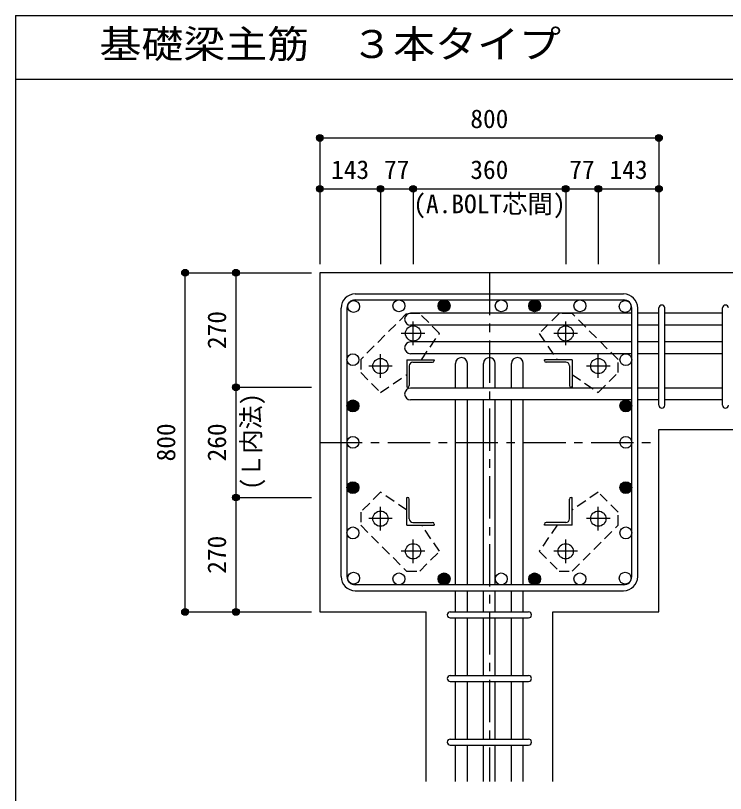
# Model space of a CAD drawing. Units: millimetres at full size, sheet at 1:20. Extents: x -3982 to 3969, y -2797 to 2801.
# Drawn here: x -3982 to -2307, y 966 to 2801 of the extents above; entities that cross this region are included whole.
import ezdxf
from ezdxf.enums import TextEntityAlignment as Align

# ---------------------------------------------------------------- set-up
doc = ezdxf.new("R2010")
doc.units = ezdxf.units.MM
doc.header["$LTSCALE"] = 20
doc.header["$PDMODE"] = 32
doc.header["$PDSIZE"] = 10
doc.linetypes.add('CHAIN1', pattern=[8, 5, -1, 1, -1])
doc.linetypes.add('DASHED1', pattern=[1.8, 1.2, -0.6])
for name, color, linetype in [('6-1_躯体線', 2, 'Continuous'), ('6-2_A.Bolt_', 4, 'Continuous'), ('6-3_柱型主筋', 4, 'Continuous'), ('6-4_フープ', 7, 'Continuous'), ('6-5_梁主筋', 7, 'Continuous'), ('6-6_S.T.P.', 7, 'Continuous'), ('6-7_文字', 7, 'Continuous'), ('6-9_プレート', 4, 'DASHED1'), ('6-D_寸法', 4, 'Continuous'), ('F-0_枠', 6, 'Continuous')]:
    doc.layers.add(name, color=color, linetype=linetype)
doc.styles.add('ＭＳ ゴシック', font='')
doc.styles.get('ＭＳ ゴシック').set_extended_font_data('MS Gothic')

msp = doc.modelspace()

# ---------------------------------------------------------------- linework, layer by layer
at = {"layer": '6-1_躯体線'}
for p, q in [((-2063.87, 2194.12), (-3263.87, 2194.12)), ((-3263.87, 2194.12), (-3263.87, 1394.12)), ((-2463.87, 1824.62), (-2063.87, 1824.62)), ((-2463.87, 1394.12), (-2463.87, 1824.62)), ((-3263.87, 1394.12), (-3013.37, 1394.12)), ((-3013.37, 994.12), (-3013.37, 1394.12)), ((-2714.37, 994.12), (-2714.37, 1394.12)), ((-2714.37, 1394.12), (-2463.87, 1394.12))]:
    msp.add_line(p, q, dxfattribs=at)
at = {"layer": '6-2_A.Bolt_', "linetype": 'CHAIN1'}
for p, q in [((-3043.87, 2023.42), (-3043.87, 2078.92)), ((-2683.87, 2023.42), (-2683.87, 2078.92)), ((-3016.17, 2051.12), (-3071.67, 2051.12)), ((-2656.17, 2051.12), (-2711.67, 2051.12)), ((-3120.87, 1946.42), (-3120.87, 2001.92)), ((-2606.87, 1946.42), (-2606.87, 2001.92)), ((-3093.17, 1974.12), (-3148.67, 1974.12)), ((-2579.17, 1974.12), (-2634.67, 1974.12)), ((-3120.87, 1586.43), (-3120.87, 1641.92)), ((-2606.87, 1586.43), (-2606.87, 1641.92)), ((-3093.17, 1614.12), (-3148.67, 1614.12)), ((-2579.17, 1614.12), (-2634.67, 1614.12)), ((-3043.87, 1509.43), (-3043.87, 1564.92)), ((-2683.87, 1509.43), (-2683.87, 1564.92)), ((-3016.17, 1537.12), (-3071.67, 1537.12)), ((-2656.17, 1537.12), (-2711.67, 1537.12))]:
    msp.add_line(p, q, dxfattribs=at)
at = {"layer": '6-2_A.Bolt_'}
for p, q in [((-3058.87, 1989.12), (-2993.87, 1989.12)), ((-3058.87, 1989.12), (-3058.87, 1924.12)), ((-3044.37, 1983.12), (-2997.87, 1983.12)), ((-2993.87, 1989.12), (-2993.87, 1987.12)), ((-2668.87, 1989.12), (-2733.87, 1989.12)), ((-2733.87, 1987.12), (-2733.87, 1989.12)), ((-2683.37, 1983.12), (-2729.87, 1983.12)), ((-2668.87, 1989.12), (-2668.87, 1924.12)), ((-3052.87, 1974.62), (-3052.87, 1928.12)), ((-2674.87, 1974.62), (-2674.87, 1928.12)), ((-3056.87, 1924.12), (-3058.87, 1924.12)), ((-2668.87, 1924.12), (-2670.87, 1924.12)), ((-3058.87, 1664.12), (-3056.87, 1664.12)), ((-3058.87, 1599.12), (-3058.87, 1664.12)), ((-3052.87, 1613.62), (-3052.87, 1660.12)), ((-2674.87, 1613.62), (-2674.87, 1660.12)), ((-2670.87, 1664.12), (-2668.87, 1664.12)), ((-2668.87, 1599.12), (-2668.87, 1664.12)), ((-3058.87, 1599.12), (-2993.87, 1599.12)), ((-3044.37, 1605.12), (-2997.87, 1605.12)), ((-2993.87, 1601.12), (-2993.87, 1599.12)), ((-2733.87, 1599.12), (-2733.87, 1601.12)), ((-2668.87, 1599.12), (-2733.87, 1599.12)), ((-2683.37, 1605.12), (-2729.87, 1605.12))]:
    msp.add_line(p, q, dxfattribs=at)
at = {"layer": '6-2_A.Bolt_', "color": 3}
for centre in [(-3043.87, 2051.12), (-2683.87, 2051.12), (-3120.87, 1974.12), (-2606.87, 1974.12), (-3120.87, 1614.12), (-2606.87, 1614.12), (-3043.87, 1537.12), (-2683.87, 1537.12)]:
    msp.add_circle(centre, 18, dxfattribs=at)
at = {"layer": '6-2_A.Bolt_'}
for centre, radius, start, end in [((-3044.37, 1974.62), 8.5, 90, 180), ((-2997.87, 1987.12), 4, 270, 0), ((-2729.87, 1987.12), 4, 180, 270), ((-2683.37, 1974.62), 8.5, 0, 90), ((-3056.87, 1928.12), 4, 270, 0), ((-2670.87, 1928.12), 4, 180, 270), ((-3056.87, 1660.12), 4, 0, 90), ((-2670.87, 1660.12), 4, 90, 180), ((-3044.37, 1613.62), 8.5, 180, 270), ((-2997.87, 1601.12), 4, 0, 90), ((-2729.87, 1601.12), 4, 90, 180), ((-2683.37, 1613.62), 8.5, 270, 0)]:
    msp.add_arc(centre, radius, start, end, dxfattribs=at)
at = {"layer": '6-3_柱型主筋', "color": 3}
for centre in [(-3184.26, 2114.51), (-3077.46, 2116.12), (-2970.66, 2116.12), (-2835.87, 2116.12), (-2757.07, 2116.12), (-2757.07, 2116.12), (-2650.27, 2116.12), (-2543.48, 2114.51), (-3185.87, 1989.12), (-2541.87, 1989.12), (-3185.87, 1880.12), (-3185.87, 1880.12), (-2541.87, 1880.12), (-2541.87, 1880.12), (-3185.87, 1794.12), (-2541.87, 1794.12), (-3185.87, 1687.33), (-2541.87, 1687.33), (-3185.87, 1580.53), (-2541.87, 1580.53), (-3184.26, 1473.74), (-2543.48, 1473.74), (-3077.46, 1472.12), (-2970.66, 1472.12), (-2835.87, 1472.12), (-2757.07, 1472.12), (-2757.07, 1472.12), (-2650.27, 1472.12)]:
    msp.add_circle(centre, 14, dxfattribs=at)
at = {"layer": '6-3_柱型主筋'}
for centre, radius in [((-2970.66, 2116.12), 14), ((-2970.66, 2116.12), 12.6), ((-2757.07, 2116.12), 14), ((-2757.07, 2116.12), 12.6), ((-2970.66, 2116.12), 11.2), ((-2970.66, 2116.12), 9.8), ((-2970.66, 2116.12), 8.4), ((-2970.66, 2116.12), 7), ((-2970.66, 2116.12), 5.6), ((-2970.66, 2116.12), 4.2), ((-2970.66, 2116.12), 2.8), ((-2970.66, 2116.12), 1.4), ((-2757.07, 2116.12), 11.2), ((-2757.07, 2116.12), 9.8), ((-2757.07, 2116.12), 8.4), ((-2757.07, 2116.12), 7), ((-2757.07, 2116.12), 5.6), ((-2757.07, 2116.12), 4.2), ((-2757.07, 2116.12), 2.8), ((-2757.07, 2116.12), 1.4), ((-3185.87, 1880.12), 14), ((-3185.87, 1880.12), 12.6), ((-3185.87, 1880.12), 11.2), ((-3185.87, 1880.12), 9.8), ((-2541.87, 1880.12), 14), ((-2541.87, 1880.12), 12.6), ((-2541.87, 1880.12), 11.2), ((-2541.87, 1880.12), 9.8), ((-3185.87, 1880.12), 8.4), ((-3185.87, 1880.12), 7), ((-3185.87, 1880.12), 5.6), ((-3185.87, 1880.12), 4.2), ((-3185.87, 1880.12), 2.8), ((-3185.87, 1880.12), 1.4), ((-2541.87, 1880.12), 8.4), ((-2541.87, 1880.12), 7), ((-2541.87, 1880.12), 5.6), ((-2541.87, 1880.12), 4.2), ((-2541.87, 1880.12), 2.8), ((-2541.87, 1880.12), 1.4), ((-3185.87, 1687.33), 14), ((-3185.87, 1687.33), 12.6), ((-3185.87, 1687.33), 11.2), ((-3185.87, 1687.33), 9.8), ((-3185.87, 1687.33), 8.4), ((-3185.87, 1687.33), 7), ((-3185.87, 1687.33), 5.6), ((-3185.87, 1687.33), 4.2), ((-3185.87, 1687.33), 2.8), ((-3185.87, 1687.33), 1.4), ((-2541.87, 1687.33), 14), ((-2541.87, 1687.33), 12.6), ((-2541.87, 1687.33), 11.2), ((-2541.87, 1687.33), 9.8), ((-2541.87, 1687.33), 8.4), ((-2541.87, 1687.33), 7), ((-2541.87, 1687.33), 5.6), ((-2541.87, 1687.33), 4.2), ((-2541.87, 1687.33), 2.8), ((-2541.87, 1687.33), 1.4), ((-2970.66, 1472.12), 14), ((-2970.66, 1472.12), 12.6), ((-2970.66, 1472.12), 11.2), ((-2970.66, 1472.12), 9.8), ((-2970.66, 1472.12), 8.4), ((-2970.66, 1472.12), 7), ((-2970.66, 1472.12), 5.6), ((-2970.66, 1472.12), 4.2), ((-2970.66, 1472.12), 2.8), ((-2970.66, 1472.12), 1.4), ((-2757.07, 1472.12), 14), ((-2757.07, 1472.12), 12.6), ((-2757.07, 1472.12), 11.2), ((-2757.07, 1472.12), 9.8), ((-2757.07, 1472.12), 8.4), ((-2757.07, 1472.12), 7), ((-2757.07, 1472.12), 5.6), ((-2757.07, 1472.12), 4.2), ((-2757.07, 1472.12), 2.8), ((-2757.07, 1472.12), 1.4)]:
    msp.add_circle(centre, radius, dxfattribs=at)
at = {"layer": '6-4_フープ'}
for p, q in [((-3180.37, 2144.12), (-2547.37, 2144.12)), ((-3180.37, 2130.12), (-2547.37, 2130.12)), ((-3213.87, 1477.62), (-3213.87, 2110.62)), ((-3199.87, 2110.62), (-3199.87, 1477.62)), ((-2527.87, 1477.62), (-2527.87, 2110.62)), ((-2513.87, 1477.62), (-2513.87, 2110.62)), ((-2547.37, 1458.12), (-3180.37, 1458.12)), ((-3180.37, 1444.12), (-2547.37, 1444.12))]:
    msp.add_line(p, q, dxfattribs=at)
for centre, radius, start, end in [((-3180.37, 2110.62), 33.5, 90, 180), ((-3180.37, 2110.62), 19.5, 90, 180), ((-2547.37, 2110.62), 33.5, 0, 90), ((-2547.37, 2110.62), 19.5, 0, 90), ((-3180.37, 1477.62), 33.5, 180, 270), ((-3180.37, 1477.62), 19.5, 180, 270), ((-2547.37, 1477.62), 33.5, 270, 0), ((-2547.37, 1477.62), 19.5, 270, 0)]:
    msp.add_arc(centre, radius, start, end, dxfattribs=at)
at = {"layer": '6-5_梁主筋'}
for p, q in [((-2527.87, 2098.51), (-3049.87, 2098.51)), ((-2463.87, 2098.51), (-2513.87, 2098.51)), ((-2313.87, 2098.51), (-2449.87, 2098.51)), ((-2527.87, 2070.51), (-3049.87, 2070.51)), ((-2463.87, 2070.51), (-2513.87, 2070.51)), ((-2313.87, 2070.51), (-2449.87, 2070.51)), ((-2527.87, 2031.12), (-3049.87, 2031.12)), ((-2463.87, 2031.12), (-2513.87, 2031.12)), ((-2313.87, 2031.12), (-2449.87, 2031.12)), ((-2527.87, 2003.12), (-3049.87, 2003.12)), ((-2463.87, 2003.12), (-2513.87, 2003.12)), ((-2313.87, 2003.12), (-2449.87, 2003.12)), ((-2943.87, 1922.12), (-2943.87, 1980.12)), ((-2915.87, 1922.12), (-2915.87, 1980.12)), ((-2877.87, 1922.12), (-2877.87, 1980.12)), ((-2849.87, 1922.12), (-2849.87, 1980.12)), ((-2811.87, 1922.12), (-2811.87, 1980.12)), ((-2783.87, 1922.12), (-2783.87, 1980.12)), ((-2527.87, 1922.12), (-3049.87, 1922.12)), ((-2463.87, 1922.12), (-2513.87, 1922.12)), ((-2313.87, 1922.12), (-2449.87, 1922.12)), ((-2527.87, 1894.12), (-3049.87, 1894.12)), ((-2943.87, 1458.12), (-2943.87, 1894.12)), ((-2915.87, 1458.12), (-2915.87, 1894.12)), ((-2877.87, 1458.12), (-2877.87, 1894.12)), ((-2849.87, 1458.12), (-2849.87, 1894.12)), ((-2811.87, 1458.12), (-2811.87, 1894.12)), ((-2783.87, 1458.12), (-2783.87, 1894.12)), ((-2463.87, 1894.12), (-2513.87, 1894.12)), ((-2313.87, 1894.12), (-2449.87, 1894.12)), ((-2943.87, 1394.12), (-2943.87, 1444.12)), ((-2915.87, 1394.12), (-2915.87, 1444.12)), ((-2877.87, 1394.12), (-2877.87, 1444.12)), ((-2849.87, 1394.12), (-2849.87, 1444.12)), ((-2811.87, 1394.12), (-2811.87, 1444.12)), ((-2783.87, 1394.12), (-2783.87, 1444.12)), ((-2943.87, 1244.12), (-2943.87, 1380.12)), ((-2915.87, 1244.12), (-2915.87, 1380.12)), ((-2877.87, 1244.12), (-2877.87, 1380.12)), ((-2849.87, 1244.12), (-2849.87, 1380.12)), ((-2811.87, 1244.12), (-2811.87, 1380.12)), ((-2783.87, 1244.12), (-2783.87, 1380.12)), ((-2943.87, 1094.12), (-2943.87, 1230.12)), ((-2915.87, 1094.12), (-2915.87, 1230.12)), ((-2877.87, 1094.12), (-2877.87, 1230.12)), ((-2849.87, 1094.12), (-2849.87, 1230.12)), ((-2811.87, 1094.12), (-2811.87, 1230.12)), ((-2783.87, 1094.12), (-2783.87, 1230.12)), ((-2943.87, 994.12), (-2943.87, 1080.12)), ((-2915.87, 994.12), (-2915.87, 1080.12)), ((-2877.87, 994.12), (-2877.87, 1080.12)), ((-2849.87, 994.12), (-2849.87, 1080.12)), ((-2811.87, 994.12), (-2811.87, 1080.12)), ((-2783.87, 994.12), (-2783.87, 1080.12))]:
    msp.add_line(p, q, dxfattribs=at)
for centre, start, end in [((-3049.87, 2084.51), 90, 270), ((-3049.87, 2017.12), 90, 270), ((-2929.87, 1980.12), 0, 180), ((-2863.87, 1980.12), 0, 180), ((-2797.87, 1980.12), 0, 180), ((-3049.87, 1908.12), 90, 270)]:
    msp.add_arc(centre, 14, start, end, dxfattribs=at)
at = {"layer": '6-6_S.T.P.'}
for p, q in [((-2463.87, 1881.62), (-2463.87, 2111.01)), ((-2449.87, 1881.62), (-2449.87, 2111.01)), ((-2313.87, 1881.62), (-2313.87, 2111.01)), ((-2956.37, 1394.12), (-2771.37, 1394.12)), ((-2956.37, 1380.12), (-2771.37, 1380.12)), ((-2956.37, 1244.12), (-2771.37, 1244.12)), ((-2956.37, 1230.12), (-2771.37, 1230.12)), ((-2956.37, 1094.12), (-2771.37, 1094.12)), ((-2956.37, 1080.12), (-2771.37, 1080.12))]:
    msp.add_line(p, q, dxfattribs=at)
for centre, start, end in [((-2456.87, 2111.01), 0, 180), ((-2456.87, 2111.01), 0, 180), ((-2456.87, 2111.01), 0, 180), ((-2456.87, 2111.01), 0, 180), ((-2306.87, 2111.01), 0, 180), ((-2456.87, 1881.62), 180, 0), ((-2456.87, 1881.62), 180, 0), ((-2456.87, 1881.62), 180, 0), ((-2456.87, 1881.62), 180, 0), ((-2306.87, 1881.62), 180, 0), ((-2956.37, 1387.12), 90, 270), ((-2956.37, 1387.12), 90, 270), ((-2956.37, 1387.12), 90, 270), ((-2956.37, 1387.12), 90, 270), ((-2771.37, 1387.12), 270, 90), ((-2771.37, 1387.12), 270, 90), ((-2771.37, 1387.12), 270, 90), ((-2771.37, 1387.12), 270, 90), ((-2956.37, 1237.12), 90, 270), ((-2771.37, 1237.12), 270, 90), ((-2956.37, 1087.12), 90, 270), ((-2771.37, 1087.12), 270, 90)]:
    msp.add_arc(centre, 7, start, end, dxfattribs=at)
at = {"layer": '6-9_プレート'}
for points in [[(-3059.37, 2097.82), (-3167.57, 1989.62), (-3167.57, 1958.52), (-3120.87, 1911.82), (-3058.87, 1954.02)], [(-3023.87, 1989.12), (-2981.57, 2051.12), (-3028.27, 2097.82), (-3059.37, 2097.82)], [(-2560.17, 1989.62), (-2668.37, 2097.82), (-2699.47, 2097.82), (-2746.17, 2051.12), (-2703.97, 1989.12)], [(-2668.87, 1954.12), (-2606.87, 1911.82), (-2560.17, 1958.52), (-2560.17, 1989.62)], [(-3058.87, 1634.12), (-3120.87, 1676.43), (-3167.57, 1629.72), (-3167.57, 1598.63)], [(-2668.37, 1490.42), (-2560.17, 1598.62), (-2560.17, 1629.72), (-2606.87, 1676.42), (-2668.87, 1634.22)], [(-3167.57, 1598.63), (-3059.37, 1490.42), (-3028.27, 1490.42), (-2981.57, 1537.12), (-3023.77, 1599.12)], [(-2703.87, 1599.12), (-2746.17, 1537.12), (-2699.47, 1490.42), (-2668.37, 1490.42)]]:
    msp.add_lwpolyline(points, dxfattribs=at)
at = {"layer": '6-D_寸法'}
for p, q in [((-3263.87, 2512.15), (-3263.87, 2392.15)), ((-3263.87, 2512.15), (-3263.87, 2392.15)), ((-3263.87, 2512.15), (-2463.87, 2512.15)), ((-2463.87, 2512.15), (-2463.87, 2392.15)), ((-3263.87, 2392.15), (-3263.87, 2214.12)), ((-3263.87, 2392.15), (-3120.87, 2392.15)), ((-3263.87, 2392.15), (-3263.87, 2214.12)), ((-3120.87, 2392.15), (-3120.87, 2214.12)), ((-3120.87, 2392.15), (-3043.87, 2392.15)), ((-3043.87, 2392.15), (-3043.87, 2214.12)), ((-3043.87, 2392.15), (-2683.87, 2392.15)), ((-2683.87, 2392.15), (-2683.87, 2214.12)), ((-2683.87, 2392.15), (-2606.87, 2392.15)), ((-2606.87, 2392.15), (-2606.87, 2214.12)), ((-2463.87, 2392.15), (-2463.87, 2214.12)), ((-2463.87, 2392.15), (-2463.87, 2214.12)), ((-3581.89, 2194.12), (-3461.89, 2194.12)), ((-3581.89, 1394.12), (-3581.89, 2194.12)), ((-3461.89, 2194.12), (-3283.87, 2194.12)), ((-3461.89, 2194.12), (-3283.87, 2194.12)), ((-3461.89, 2194.12), (-3283.87, 2194.12)), ((-3461.89, 2194.12), (-3283.87, 2194.12)), ((-3461.89, 2194.12), (-3283.87, 2194.12)), ((-3461.89, 2194.12), (-3283.87, 2194.12)), ((-3461.89, 2194.12), (-3283.87, 2194.12)), ((-3461.89, 2194.12), (-3283.87, 2194.12)), ((-3461.89, 2194.12), (-3283.87, 2194.12)), ((-3461.89, 2194.12), (-3461.89, 1924.12)), ((-3461.89, 2194.12), (-3283.87, 2194.12)), ((-3461.89, 1924.12), (-3283.87, 1924.12)), ((-3461.89, 1924.12), (-3461.89, 1664.12)), ((-3461.89, 1664.12), (-3283.87, 1664.12)), ((-3461.89, 1664.12), (-3461.89, 1394.12)), ((-3581.89, 1394.12), (-3461.89, 1394.12)), ((-3461.89, 1394.12), (-3283.87, 1394.12)), ((-3461.89, 1394.12), (-3283.87, 1394.12)), ((-3461.89, 1394.12), (-3283.87, 1394.12)), ((-3461.89, 1394.12), (-3283.87, 1394.12)), ((-3461.89, 1394.12), (-3283.87, 1394.12)), ((-3461.89, 1394.12), (-3283.87, 1394.12)), ((-3461.89, 1394.12), (-3283.87, 1394.12)), ((-3461.89, 1394.12), (-3283.87, 1394.12)), ((-3461.89, 1394.12), (-3283.87, 1394.12))]:
    msp.add_line(p, q, dxfattribs=at)
at = {"layer": '6-D_寸法', "linetype": 'CHAIN1'}
for p, q in [((-2863.87, 2194.12), (-2863.87, 994.12)), ((-3263.87, 1794.12), (-2463.87, 1794.12))]:
    msp.add_line(p, q, dxfattribs=at)
at = {"layer": '6-D_寸法'}
for points in [[(-2606.87, 2392.15), (-2463.87, 2392.15), (-2463.87, 2214.12)], [(-3581.89, 1394.12), (-3461.89, 1394.12), (-3283.87, 1394.12)], [(-3581.89, 1394.12), (-3461.89, 1394.12), (-3283.87, 1394.12)]]:
    msp.add_lwpolyline(points, dxfattribs=at)
for centre, radius in [((-3263.87, 2512.15), 8), ((-3263.87, 2512.15), 7.2), ((-3263.87, 2512.15), 6.4), ((-3263.87, 2512.15), 5.6), ((-3263.87, 2512.15), 4.8), ((-3263.87, 2512.15), 4), ((-3263.87, 2512.15), 3.2), ((-3263.87, 2512.15), 2.4), ((-3263.87, 2512.15), 1.6), ((-2463.87, 2512.15), 8), ((-2463.87, 2512.15), 7.2), ((-2463.87, 2512.15), 6.4), ((-2463.87, 2512.15), 5.6), ((-2463.87, 2512.15), 4.8), ((-2463.87, 2512.15), 4), ((-2463.87, 2512.15), 3.2), ((-2463.87, 2512.15), 2.4), ((-2463.87, 2512.15), 1.6), ((-3263.87, 2512.15), 0.8), ((-2463.87, 2512.15), 0.8), ((-3263.87, 2392.15), 8), ((-3263.87, 2392.15), 7.2), ((-3263.87, 2392.15), 6.4), ((-3263.87, 2392.15), 5.6), ((-3263.87, 2392.15), 4.8), ((-3263.87, 2392.15), 4), ((-3263.87, 2392.15), 3.2), ((-3263.87, 2392.15), 2.4), ((-3263.87, 2392.15), 1.6), ((-3263.87, 2392.15), 0.8), ((-3120.87, 2392.15), 8), ((-3120.87, 2392.15), 7.2), ((-3120.87, 2392.15), 6.4), ((-3120.87, 2392.15), 5.6), ((-3120.87, 2392.15), 4.8), ((-3120.87, 2392.15), 4), ((-3120.87, 2392.15), 3.2), ((-3120.87, 2392.15), 2.4), ((-3120.87, 2392.15), 1.6), ((-3120.87, 2392.15), 0.8), ((-3043.87, 2392.15), 8), ((-3043.87, 2392.15), 7.2), ((-3043.87, 2392.15), 6.4), ((-3043.87, 2392.15), 5.6), ((-3043.87, 2392.15), 4.8), ((-3043.87, 2392.15), 4), ((-3043.87, 2392.15), 3.2), ((-3043.87, 2392.15), 2.4), ((-3043.87, 2392.15), 1.6), ((-3043.87, 2392.15), 0.8), ((-2683.87, 2392.15), 8), ((-2683.87, 2392.15), 7.2), ((-2683.87, 2392.15), 6.4), ((-2683.87, 2392.15), 5.6), ((-2683.87, 2392.15), 4.8), ((-2683.87, 2392.15), 4), ((-2683.87, 2392.15), 3.2), ((-2683.87, 2392.15), 2.4), ((-2683.87, 2392.15), 1.6), ((-2683.87, 2392.15), 0.8), ((-2606.87, 2392.15), 8), ((-2606.87, 2392.15), 7.2), ((-2606.87, 2392.15), 6.4), ((-2606.87, 2392.15), 5.6), ((-2606.87, 2392.15), 4.8), ((-2606.87, 2392.15), 4), ((-2606.87, 2392.15), 3.2), ((-2606.87, 2392.15), 2.4), ((-2606.87, 2392.15), 1.6), ((-2606.87, 2392.15), 0.8), ((-2463.87, 2392.15), 8), ((-2463.87, 2392.15), 7.2), ((-2463.87, 2392.15), 6.4), ((-2463.87, 2392.15), 5.6), ((-2463.87, 2392.15), 4.8), ((-2463.87, 2392.15), 4), ((-2463.87, 2392.15), 3.2), ((-2463.87, 2392.15), 2.4), ((-2463.87, 2392.15), 1.6), ((-2463.87, 2392.15), 0.8), ((-3581.89, 2194.12), 8), ((-3461.89, 2194.12), 8), ((-3581.89, 2194.12), 7.2), ((-3581.89, 2194.12), 6.4), ((-3581.89, 2194.12), 5.6), ((-3581.89, 2194.12), 4.8), ((-3581.89, 2194.12), 4), ((-3581.89, 2194.12), 3.2), ((-3581.89, 2194.12), 2.4), ((-3581.89, 2194.12), 1.6), ((-3581.89, 2194.12), 0.8), ((-3461.89, 2194.12), 7.2), ((-3461.89, 2194.12), 6.4), ((-3461.89, 2194.12), 5.6), ((-3461.89, 2194.12), 4.8), ((-3461.89, 2194.12), 4), ((-3461.89, 2194.12), 3.2), ((-3461.89, 2194.12), 2.4), ((-3461.89, 2194.12), 1.6), ((-3461.89, 2194.12), 0.8), ((-3461.89, 1924.12), 8), ((-3461.89, 1924.12), 7.2), ((-3461.89, 1924.12), 6.4), ((-3461.89, 1924.12), 5.6), ((-3461.89, 1924.12), 4.8), ((-3461.89, 1924.12), 4), ((-3461.89, 1924.12), 3.2), ((-3461.89, 1924.12), 2.4), ((-3461.89, 1924.12), 1.6), ((-3461.89, 1924.12), 0.8), ((-3461.89, 1664.12), 8), ((-3461.89, 1664.12), 7.2), ((-3461.89, 1664.12), 6.4), ((-3461.89, 1664.12), 5.6), ((-3461.89, 1664.12), 4.8), ((-3461.89, 1664.12), 4), ((-3461.89, 1664.12), 3.2), ((-3461.89, 1664.12), 2.4), ((-3461.89, 1664.12), 1.6), ((-3461.89, 1664.12), 0.8), ((-3581.89, 1394.12), 8), ((-3581.89, 1394.12), 7.2), ((-3581.89, 1394.12), 6.4), ((-3581.89, 1394.12), 5.6), ((-3581.89, 1394.12), 4.8), ((-3581.89, 1394.12), 4), ((-3581.89, 1394.12), 3.2), ((-3581.89, 1394.12), 2.4), ((-3581.89, 1394.12), 1.6), ((-3581.89, 1394.12), 0.8), ((-3461.89, 1394.12), 8), ((-3461.89, 1394.12), 7.2), ((-3461.89, 1394.12), 6.4), ((-3461.89, 1394.12), 5.6), ((-3461.89, 1394.12), 4.8), ((-3461.89, 1394.12), 4), ((-3461.89, 1394.12), 3.2), ((-3461.89, 1394.12), 2.4), ((-3461.89, 1394.12), 1.6), ((-3461.89, 1394.12), 0.8)]:
    msp.add_circle(centre, radius, dxfattribs=at)
at = {"layer": '6-D_寸法', "color": 7}
for p in [(-3263.87, 2512.15), (-2463.87, 2512.15), (-3263.87, 2392.15), (-3120.87, 2392.15), (-3043.87, 2392.15), (-2683.87, 2392.15), (-2606.87, 2392.15), (-2463.87, 2392.15), (-3581.89, 2194.12), (-3461.89, 2194.12), (-3461.89, 1924.12), (-3461.89, 1664.12), (-3581.89, 1394.12), (-3461.89, 1394.12)]:
    msp.add_point(p, dxfattribs=at)
at = {"layer": 'F-0_枠'}
for q in [(3969.4, 2800.77), (-3981.92, -2796.83)]:
    msp.add_line((-3981.92, 2800.77), q, dxfattribs=at)
at = {"layer": 'F-0_枠', "color": 2}
msp.add_line((-3981.92, 2650.77), (2482.4, 2650.77), dxfattribs=at)

# ---------------------------------------------------------------- texts
at = {"layer": '6-7_文字', "color": 2, "style": 'ＭＳ ゴシック', "width": 1.1}
msp.add_text('\u3000\u3000基礎梁主筋\u3000３本タイプ', height=65.98, dxfattribs=at).set_placement((-3981.92, 2680.77), align=Align.BOTTOM_LEFT)
at = {"layer": '6-7_文字', "color": 4, "style": 'ＭＳ ゴシック'}
msp.add_text('(A.BOLT芯間)', height=43.99, dxfattribs=at).set_placement((-3043.34, 2321.37), align=Align.BOTTOM_LEFT)
at = {"layer": '6-D_寸法', "style": 'ＭＳ ゴシック'}
for s, p in [('800', (-2908.87, 2522.15)), ('143', (-3237.37, 2402.15)), ('360', (-2908.87, 2402.15)), ('143', (-2580.37, 2402.15)), ('77', (-3112.37, 2402.15)), ('77', (-2675.37, 2402.15))]:
    msp.add_text(s, height=43.99, dxfattribs=at).set_placement(p, align=Align.BOTTOM_LEFT)
for s, p in [('270', (-3471.89, 2014.12)), ('800', (-3591.89, 1749.12)), ('260', (-3471.89, 1749.12)), ('270', (-3471.89, 1484.12))]:
    msp.add_text(s, height=43.99, rotation=90, dxfattribs=at).set_placement(p, align=Align.BOTTOM_LEFT)
at = {"layer": '6-D_寸法', "style": 'ＭＳ ゴシック', "width": 0.95}
msp.add_text('(Ｌ内法)', height=43.99, rotation=90, dxfattribs=at).set_placement((-3391.41, 1682.02), align=Align.BOTTOM_LEFT)

doc.saveas('drawing.dxf')
